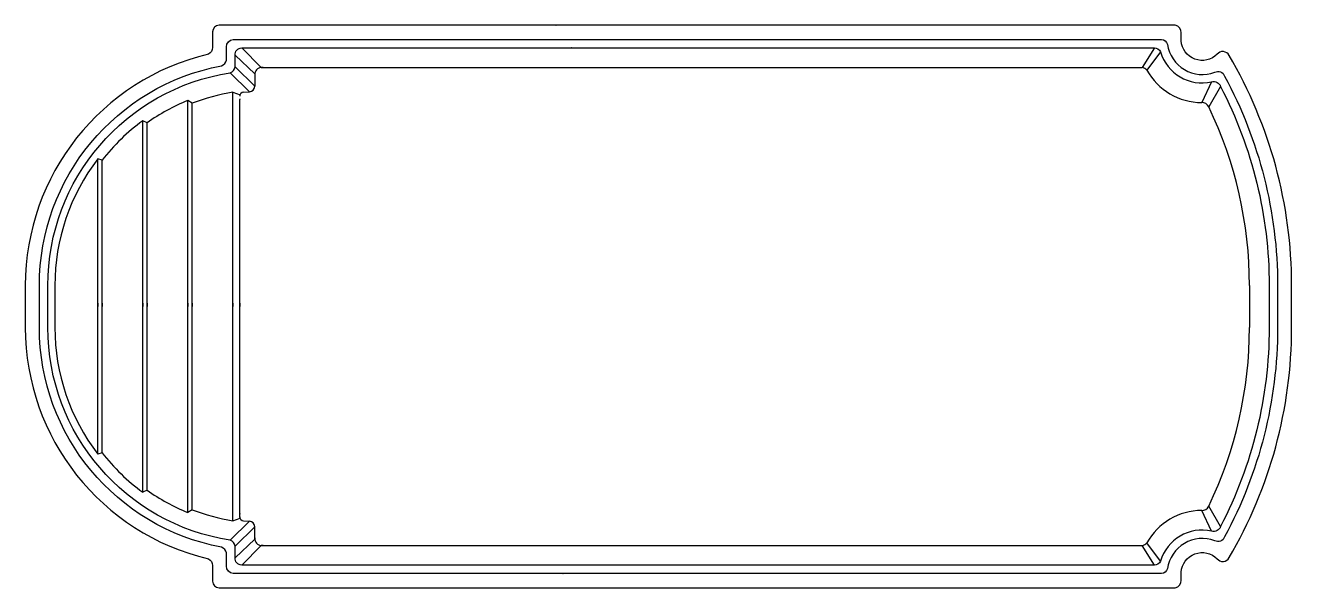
# Model space of a CAD drawing. Extents: x -1333.14 to -1324.14, y 279.21 to 283.21.
import ezdxf

# ---------------------------------------------------------------- set-up
doc = ezdxf.new("R2010")
doc.units = 0
doc.header["$LTSCALE"] = 10
doc.header["$MEASUREMENT"] = 0
doc.layers.get('0').update_dxf_attribs({"linetype": 'CONTINUOUS'})
doc.layers.add('Piscinas_Fibratec', color=4, linetype='CONTINUOUS')

msp = doc.modelspace()

# ---------------------------------------------------------------- linework, layer by layer
at = {"color": 1}
msp.add_line((-1324.4411, 281.3585), (-1324.4411, 281.0581), dxfattribs=at)
at = {"layer": 'Piscinas_Fibratec'}
for p, q in [((-1329.3711, 283.2083), (-1329.3691, 283.2083)), ((-1329.3214, 283.1083), (-1329.3194, 283.1083)), ((-1329.3214, 279.3083), (-1329.3194, 279.3083)), ((-1329.3711, 279.2083), (-1329.3691, 279.2083))]:
    msp.add_line(p, q, dxfattribs=at)
at = {"layer": 'Piscinas_Fibratec', "color": 1}
for p, q in [((-1331.6508, 282.9953), (-1331.5108, 282.8625)), ((-1331.6033, 283.0483), (-1331.4638, 282.9083)), ((-1329.2593, 283.0483), (-1329.2613, 283.0483)), ((-1325.1171, 283.0483), (-1325.2032, 282.9083)), ((-1325.0735, 283.0194), (-1325.1697, 282.8896)), ((-1331.685, 282.8703), (-1331.5471, 282.7346)), ((-1331.6508, 282.9135), (-1331.5108, 282.7745)), ((-1331.4638, 282.9083), (-1325.2032, 282.9083)), ((-1331.4511, 282.9083), (-1331.4638, 282.9083)), ((-1329.4511, 282.9083), (-1329.4511, 282.9083)), ((-1329.4511, 282.9083), (-1329.4491, 282.9083)), ((-1331.5108, 282.8625), (-1331.5108, 282.7745)), ((-1324.7104, 282.8054), (-1324.7803, 282.6583)), ((-1331.6658, 282.7316), (-1331.6658, 282.7316)), ((-1331.6658, 282.7316), (-1331.6146, 282.7147)), ((-1331.6658, 279.685), (-1331.6658, 282.7316)), ((-1331.5908, 282.7319), (-1331.5471, 282.7346)), ((-1324.6465, 282.7725), (-1324.7309, 282.6283)), ((-1331.9558, 282.6534), (-1331.9858, 282.6738)), ((-1331.9858, 279.7428), (-1331.9858, 282.6738)), ((-1331.9558, 279.7632), (-1331.9558, 282.6534)), ((-1331.6158, 279.7081), (-1331.6158, 282.6809)), ((-1332.2758, 282.5142), (-1332.3058, 282.5296)), ((-1332.3058, 279.887), (-1332.3058, 282.5296)), ((-1332.2758, 279.9023), (-1332.2758, 282.5142)), ((-1332.5958, 282.2483), (-1332.6258, 282.2585)), ((-1332.6258, 280.1581), (-1332.6258, 282.2585)), ((-1332.5958, 280.1683), (-1332.5958, 282.2483)), ((-1332.9311, 281.3585), (-1332.9311, 281.0581)), ((-1332.6258, 281.2314), (-1332.6258, 281.2084)), ((-1332.6258, 281.1852), (-1332.6258, 281.2082)), ((-1332.5958, 281.2314), (-1332.5958, 281.2084)), ((-1332.5958, 281.1852), (-1332.5958, 281.2082)), ((-1332.3058, 281.2314), (-1332.3058, 281.2084)), ((-1332.3058, 281.1852), (-1332.3058, 281.2082)), ((-1332.2758, 281.2314), (-1332.2758, 281.2084)), ((-1332.2758, 281.1852), (-1332.2758, 281.2082)), ((-1331.9858, 281.2314), (-1331.9858, 281.2084)), ((-1331.9858, 281.1852), (-1331.9858, 281.2082)), ((-1331.9558, 281.2314), (-1331.9558, 281.2084)), ((-1331.9558, 281.1852), (-1331.9558, 281.2082)), ((-1331.6658, 281.2314), (-1331.6658, 281.2084)), ((-1331.6658, 281.1852), (-1331.6658, 281.2082)), ((-1331.6158, 281.2314), (-1331.6158, 281.2084)), ((-1331.6158, 281.1852), (-1331.6158, 281.2082)), ((-1332.5958, 280.1683), (-1332.6258, 280.1581)), ((-1332.2758, 279.9023), (-1332.3058, 279.887)), ((-1331.9558, 279.7632), (-1331.9858, 279.7428)), ((-1324.7104, 279.6112), (-1324.7803, 279.7583)), ((-1324.6465, 279.6441), (-1324.7309, 279.7883)), ((-1331.685, 279.5463), (-1331.5471, 279.682)), ((-1331.6658, 279.685), (-1331.6146, 279.7019)), ((-1331.6658, 279.685), (-1331.6658, 279.685)), ((-1331.6508, 279.5031), (-1331.5108, 279.6421)), ((-1331.5908, 279.6847), (-1331.5471, 279.682)), ((-1331.5108, 279.554), (-1331.5108, 279.6421)), ((-1331.6508, 279.4213), (-1331.5108, 279.554)), ((-1331.6033, 279.3683), (-1331.4638, 279.5083)), ((-1331.4638, 279.5083), (-1325.2032, 279.5083)), ((-1331.4511, 279.5083), (-1331.4638, 279.5083)), ((-1329.4511, 279.5083), (-1329.4511, 279.5083)), ((-1329.4511, 279.5083), (-1329.4491, 279.5083)), ((-1325.1171, 279.3683), (-1325.2032, 279.5083)), ((-1325.0735, 279.3972), (-1325.1697, 279.527)), ((-1329.2593, 279.3683), (-1329.2613, 279.3683))]:
    msp.add_line(p, q, dxfattribs=at)
at = {"layer": 'Piscinas_Fibratec'}
msp.add_lwpolyline([(-1324.1411, 281.0581), (-1324.1411, 281.3585, 0.13373), (-1324.5864, 282.9942, 0.545908), (-1324.6702, 283.0025, -0.645815), (-1324.9262, 283.0986), (-1324.9262, 283.1083), (-1324.9262, 283.1549, 0.397543), (-1324.9693, 283.2083), (-1331.7639, 283.2083, 0.37547), (-1331.8108, 283.1621), (-1331.8108, 283.0508, -0.303952), (-1331.8394, 283.0031, 0.347844), (-1333.1411, 281.3585), (-1333.1411, 281.0581, 0.347844), (-1331.8394, 279.4135, -0.303952), (-1331.8108, 279.3658), (-1331.8108, 279.2544, 0.37547), (-1331.7639, 279.2083), (-1324.9693, 279.2083, 0.397543), (-1324.9262, 279.2617), (-1324.9262, 279.3083), (-1324.9262, 279.318, -0.645815), (-1324.6702, 279.4141, 0.545908), (-1324.5864, 279.4223, 0.13373)], format="xyb", close=True, dxfattribs=at)
at = {"layer": 'Piscinas_Fibratec', "color": 2}
for points in [[(-1331.7108, 279.3884), (-1331.7108, 279.4552, 0.298546), (-1331.7472, 279.4961, -0.360371), (-1333.0411, 281.0581), (-1333.0411, 281.3585, -0.360371), (-1331.7472, 282.9205, 0.298546), (-1331.7108, 282.9614), (-1331.7108, 283.0282), (-1331.7108, 283.0556, -0.412392), (-1331.664, 283.1083), (-1325.0659, 283.1083, -0.300321), (-1325.0239, 283.0726, 0.479543), (-1324.6882, 282.8744, -0.458035), (-1324.6178, 282.8465, -0.12463), (-1324.2411, 281.3585), (-1324.2411, 281.0581, -0.12463), (-1324.6178, 279.5701, -0.458035), (-1324.6882, 279.5422, 0.479543), (-1325.0239, 279.344, -0.300321), (-1325.0659, 279.3083), (-1331.664, 279.3083, -0.412392), (-1331.7108, 279.361)], [(-1331.6033, 279.3683, -0.41807), (-1331.6508, 279.4213), (-1331.6508, 279.5031, 0.300414), (-1331.685, 279.5463, -0.369964), (-1332.9811, 281.0581), (-1332.9811, 281.3585, -0.369964), (-1331.685, 282.8703, 0.300414), (-1331.6508, 282.9135), (-1331.6508, 282.9953, -0.41807), (-1331.6033, 283.0483), (-1325.1171, 283.0483, -0.282685), (-1325.0735, 283.0194, 0.392148), (-1324.7104, 282.8054, -0.424078), (-1324.6465, 282.7725, -0.120377), (-1324.3011, 281.3585), (-1324.3011, 281.0581, -0.120377), (-1324.6465, 279.6441, -0.424078), (-1324.7104, 279.6112, 0.392148), (-1325.0735, 279.3972, -0.282685), (-1325.1171, 279.3683)]]:
    msp.add_lwpolyline(points, format="xyb", close=True, dxfattribs=at)
at = {"layer": 'Piscinas_Fibratec', "color": 1}
for centre, radius, start, end in [((-1331.461, 282.8584), 0.05, 90, 184.78083), ((-1325.209, 282.8586), 0.05, 38.24067, 83.38474), ((-1324.7765, 283.1083), 0.45, 209.08075, 269.50619), ((-1331.4511, 281.3583), 1.39, 98.88659, 111.29146), ((-1331.5908, 282.7069), 0.025, 90, 183.79661), ((-1331.5518, 282.7753), 0.041, 276.54993, 358.77235), ((-1331.4511, 281.3583), 1.42, 112.12124, 125.50634), ((-1331.5658, 282.6836), 0.05, 176.97514, 184.78083), ((-1324.7767, 282.6084), 0.05, 23.42663, 94.12287), ((-1327.3677, 281.3585), 2.9267, 0.00005, 25.71378), ((-1331.4511, 281.3583), 1.45, 126.11914, 142.13566), ((-1331.4517, 281.3585), 1.4794, 142.52741, 179.99977), ((-1331.4517, 281.0581), 1.4794, 180.00023, 217.47259), ((-1327.3677, 281.0581), 2.9267, 334.28622, 359.99995), ((-1331.4511, 281.0583), 1.45, 217.86434, 233.88086), ((-1331.4511, 281.0583), 1.42, 234.49366, 247.87876), ((-1331.4511, 281.0583), 1.39, 248.70854, 261.11341), ((-1331.5658, 279.733), 0.05, 175.21917, 183.02486), ((-1324.7765, 279.3083), 0.45, 90.49381, 150.91925), ((-1324.7767, 279.8081), 0.05, 265.87713, 336.57337), ((-1331.5908, 279.7097), 0.025, 176.20339, 270), ((-1331.5518, 279.6412), 0.041, 1.22765, 83.45007), ((-1331.461, 279.5582), 0.05, 175.21917, 270), ((-1325.209, 279.558), 0.05, 276.61526, 321.75933)]:
    msp.add_arc(centre, radius, start, end, dxfattribs=at)

doc.saveas('drawing.dxf')
